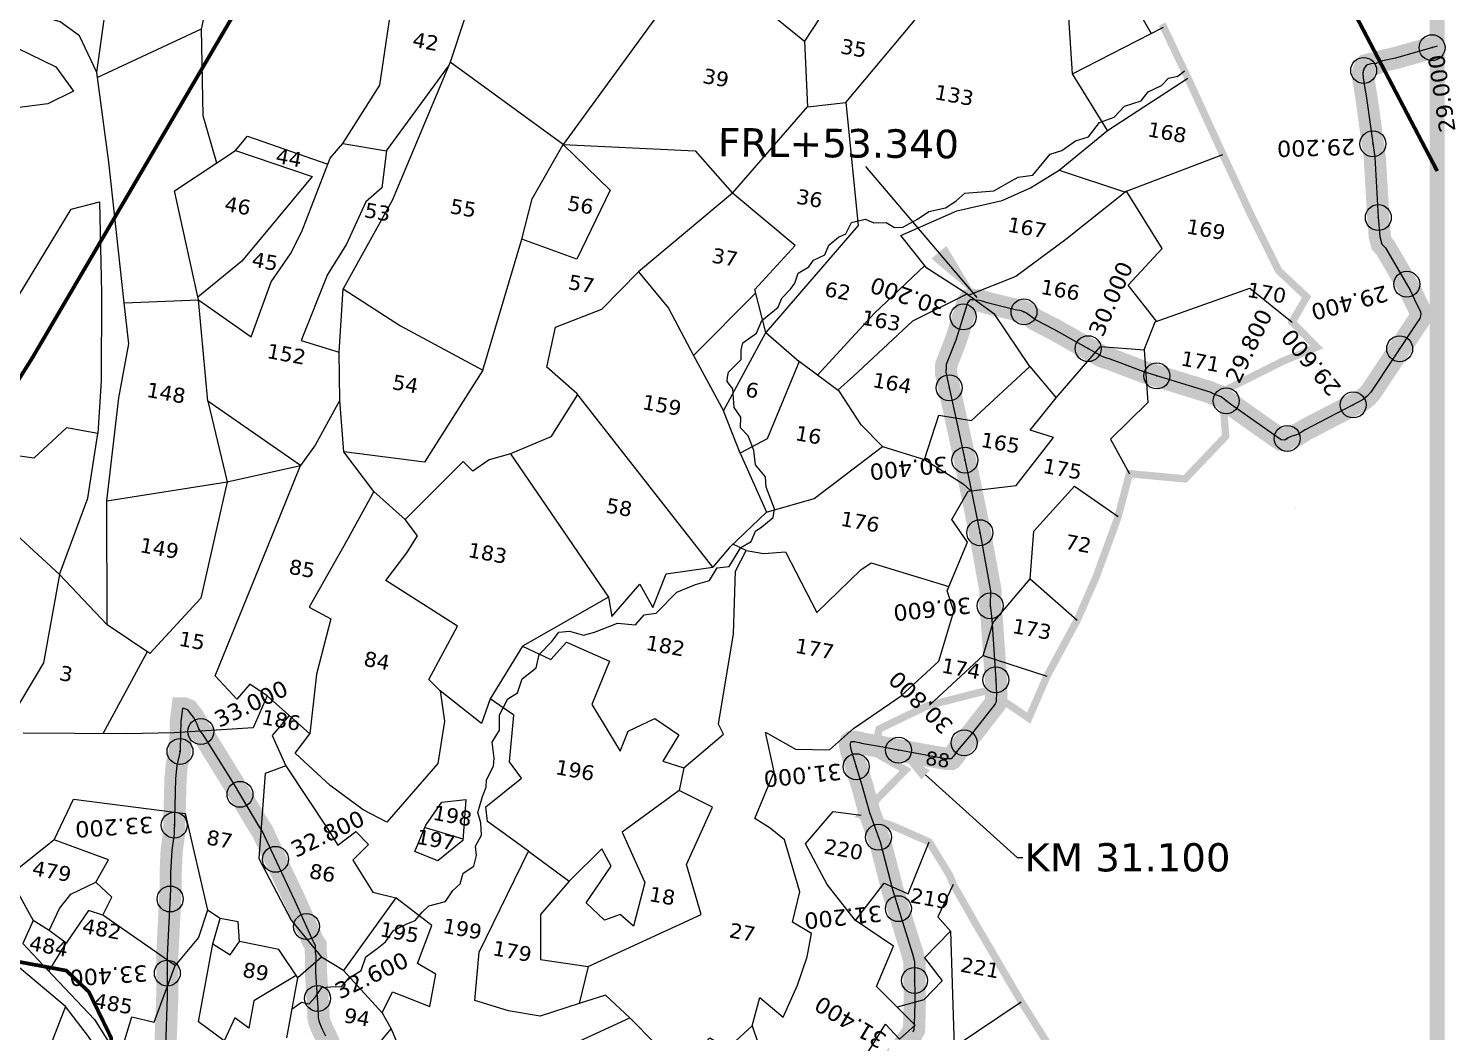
# Model space of a CAD drawing. Header units: inches. Extents: x 384770 to 390915, y 1842313 to 1849952.
# Drawn here: x 388990 to 390915, y 1844237 to 1845590 of the extents above; entities that cross this region are included whole.
import ezdxf
from ezdxf import colors
from ezdxf.entities.mleader import LeaderData, LeaderLine
from ezdxf.math import Vec2, Vec3

# ---------------------------------------------------------------- set-up
doc = ezdxf.new("R2010")
doc.units = ezdxf.units.IN
doc.header["$MEASUREMENT"] = 0
doc.header["$PDMODE"] = 32
doc.header["$PDSIZE"] = 35
for name, color, linetype in [('BND', 6, 'Continuous'), ('FRL', 3, 'Continuous'), ('NALA', 4, 'Continuous'), ('points', 161, 'Continuous'), ('ROADS', 50, 'Continuous'), ('SY.AREA', 7, 'Continuous'), ('TEXT', 7, 'Continuous')]:
    doc.layers.add(name, color=color, linetype=linetype)
doc.styles.get("Standard").update_dxf_attribs({"font": 'verdana.ttf'})
doc.dimstyles.get("Standard").update_dxf_attribs({"dimtxt": 0.18, "dimasz": 0.18, "dimexe": 0.18, "dimexo": 0.0625, "dimgap": 0.09, "dimtad": 0, "dimtih": 1, "dimtoh": 1, "dimdec": 4, "dimzin": 0, "dimdsep": 46, "dimtxsty": 'Standard', "dimcen": 0.09, "dimadec": 0, "dimazin": 0, "dimtfac": 1, "dimtdec": 4, "dimtofl": 0, "dimtmove": 0, "dimatfit": 3, "dimfxl": 1, "dimtolj": 1, "dimtzin": 0, "dimarcsym": 0})

msp = doc.modelspace()

# ---------------------------------------------------------------- linework, layer by layer
at = {"color": 0, "const_width": 20}
msp.add_lwpolyline([(384780.1, 1849942.3), (390890.6, 1849942.3), (390890.6, 1842322.7), (384780.1, 1842322.7)], close=True, dxfattribs=at)
at = {"layer": 'BND', "lineweight": 30}
msp.add_lwpolyline([(390519.4, 1845596.3, 10, 10, 0), (390555.6, 1845520.3, 10, 10, 0), (390601.3, 1845420.5, 10, 10, 0), (390639.4, 1845338.4, 10, 10, 0), (390676.7, 1845263.5, 10, 10, 0), (390714.4, 1845228.1, 10, 10, 0), (390694.7, 1845194.3, 10, 10, 0), (390728, 1845160.4, 10, 10, 0), (390681.9, 1845141.3, 10, 10, 0), (390600.6, 1845100.5, 10, 10, 0), (390605.1, 1845040.2, 10, 10, 0), (390550.4, 1844982.7, 10, 10, 0), (390475.2, 1844989.7, 10, 10, 0), (390460, 1844931.9, 10, 10, 0), (390429.8, 1844849.1, 10, 10, 0), (390404.7, 1844792.2, 10, 10, 0), (390363.9, 1844716.5, 10, 10, 0), (390339.3, 1844659.9, 10, 10, 0), (390284.3, 1844697.5, 10, 10, 0), (390202.5, 1844676.6, 10, 10, 0), (390137.5, 1844645.3, 10, 10, 0), (390130.7, 1844613.8, 10, 10, 0), (390173.1, 1844590, 10, 10, 0), (390113.2, 1844528.9, 10, 10, 0), (390154.3, 1844515.2, 10, 10, 0), (390204.9, 1844492.9, 10, 10, 0), (390232.5, 1844447.9, 10, 10, 0), (390237.5, 1844435.5, 10, 10, 0), (390270.7, 1844377.2, 10, 10, 0), (390329.3, 1844277.2, 10, 10, 0), (390380.3, 1844196.4, 10, 10, 0)], format="xyseb", dxfattribs=at)
at = {"layer": 'FRL', "color": 84, "const_width": 30}
for points in [[(390147.8, 1844185.3), (390181.3, 1844233.6), (390182.8, 1844236.3), (390184.4, 1844239.5), (390184.8, 1844246.8), (390185.5, 1844275.9), (390185, 1844319.8), (390185, 1844324.6), (390185, 1844327.8), (390185, 1844331.3), (390184.6, 1844333.4), (390182.5, 1844342), (390172.9, 1844372.1), (390155.4, 1844428.7), (390138.8, 1844493), (390124.4, 1844532.7), (390114.3, 1844569.5), (390100, 1844614.8), (390099.3, 1844618), (390098.9, 1844620.5), (390098.2, 1844623.6), (390098.2, 1844625.4), (390098.9, 1844627), (390100, 1844627.8), (390102, 1844627.9), (390104.1, 1844627.9), (390108, 1844627.2), (390111.5, 1844626.5), (390114.3, 1844625.5), (390118.7, 1844624.9), (390137.5, 1844621.6), (390188.5, 1844612), (390227.1, 1844605.1), (390229.2, 1844605), (390230.5, 1844604.9), (390231.8, 1844604.9), (390233.4, 1844604.9), (390234, 1844604.9), (390234.6, 1844604.9), (390235.3, 1844605.3), (390236.6, 1844607.1), (390238.2, 1844608.9), (390243.1, 1844616.1), (390263.5, 1844640.2), (390292.9, 1844677.9), (390294, 1844679.4), (390294.6, 1844680.3), (390295.2, 1844681.8), (390295.2, 1844683.6), (390295.2, 1844685.9), (390295.7, 1844692.2), (390295, 1844711.4), (390289.5, 1844793.2), (390287.2, 1844813), (390287.8, 1844831.5), (390274.2, 1844906.4), (390257.2, 1844989.6), (390245, 1845046.2), (390227.8, 1845124.3), (390227.6, 1845126.5), (390227.6, 1845128.9), (390227.7, 1845131.2), (390227.7, 1845133.6), (390228.1, 1845136.9), (390241, 1845169.8), (390256.9, 1845220.1), (390258.4, 1845222.5), (390259.6, 1845224), (390260.9, 1845224.3), (390264.5, 1845224.3), (390272.3, 1845223.2), (390276.4, 1845222.5), (390283.1, 1845220.2), (390321.1, 1845211), (390329.7, 1845209.6), (390336.1, 1845206.3), (390348.4, 1845197.3), (390373.7, 1845184.4), (390438.3, 1845147.8), (390442, 1845146.6), (390449.2, 1845144.4), (390462.8, 1845139.1), (390494.5, 1845127.1), (390584.3, 1845099.5), (390589.7, 1845096.8), (390598.9, 1845093.6), (390611.8, 1845083.4), (390674.3, 1845039.3), (390680.2, 1845035.5), (390685.1, 1845035), (390689.4, 1845038.2), (390694.2, 1845040.3), (390702.3, 1845042.5), (390712.5, 1845048.9), (390784.1, 1845086.1), (390790.5, 1845089.8), (390795.9, 1845094.1), (390800.8, 1845099.5), (390862.3, 1845191.9), (390867.1, 1845199.1), (390868.5, 1845204.4), (390868, 1845208.7), (390862.8, 1845218.8), (390854.1, 1845237.4), (390820.6, 1845294.6), (390815.9, 1845299.4), (390813.1, 1845309.6), (390811.1, 1845335.6), (390806.3, 1845416.8), (390794.7, 1845499.6), (390793, 1845509.5), (390790.8, 1845523.8), (390790.4, 1845530.6), (390792.1, 1845536.7), (390795.2, 1845541), (390801.2, 1845542.7), (390808.1, 1845543.1), (390816.7, 1845546.6), (390834.4, 1845550.5), (390890.6, 1845566.4)], [(389174.2, 1844216.3), (389176.8, 1844284.8), (389176.8, 1844292.6), (389176.8, 1844304), (389176.8, 1844322.7), (389176.8, 1844329.2), (389176.8, 1844339.7), (389181.3, 1844428.8), (389181.3, 1844451), (389182.7, 1844481.6), (389185.9, 1844503.8), (389187.9, 1844578.5), (389189.5, 1844596), (389194, 1844615.2), (389194.8, 1844638.4), (389195.1, 1844655.6), (389197.3, 1844673), (389199.4, 1844673), (389204.8, 1844670.7), (389208.2, 1844666.3), (389212.1, 1844661.1), (389214.2, 1844657.2), (389217.3, 1844652), (389219.4, 1844645.7), (389222.5, 1844641.1), (389224.9, 1844638.5), (389231.1, 1844628.6), (389265.9, 1844572.1), (389301.6, 1844512.4), (389304.8, 1844508), (389320.9, 1844473.4), (389349, 1844414.1), (389373, 1844359.8), (389375.1, 1844356.3), (389377, 1844353.4), (389377, 1844349.9), (389377, 1844344.4), (389377.6, 1844339.5), (389377.4, 1844317.7), (389380.8, 1844261.8), (389380.8, 1844255.8), (389381.1, 1844253.9), (389381.6, 1844252.1), (389382.2, 1844249.7), (389385.9, 1844240.6), (389390.8, 1844230.7), (389408.1, 1844192.6)]]:
    msp.add_lwpolyline(points, dxfattribs=at)
at = {"layer": 'FRL', "color": 82}
for points in [[(390890.6, 1845566.4), (390834.4, 1845550.5), (390816.7, 1845546.6), (390808.1, 1845543.1), (390801.2, 1845542.7), (390795.2, 1845541), (390792.1, 1845536.7), (390790.4, 1845530.6), (390790.8, 1845523.8), (390793, 1845509.5), (390794.7, 1845499.6), (390806.3, 1845416.8), (390811.1, 1845335.6), (390813.1, 1845309.6), (390815.9, 1845299.4), (390820.6, 1845294.6), (390854.1, 1845237.4), (390862.8, 1845218.8), (390868, 1845208.7), (390868.5, 1845204.4), (390867.1, 1845199.1), (390862.3, 1845191.9), (390800.8, 1845099.5), (390795.9, 1845094.1), (390790.5, 1845089.8), (390784.1, 1845086.1), (390712.5, 1845048.9), (390702.3, 1845042.5), (390694.2, 1845040.3), (390689.4, 1845038.2), (390685.1, 1845035), (390680.2, 1845035.5), (390674.3, 1845039.3), (390611.8, 1845083.4), (390598.9, 1845093.6), (390589.7, 1845096.8), (390584.3, 1845099.5), (390494.5, 1845127.1), (390462.8, 1845139.1), (390449.2, 1845144.4), (390442, 1845146.6), (390438.3, 1845147.8), (390373.7, 1845184.4), (390348.4, 1845197.3), (390336.1, 1845206.3), (390329.7, 1845209.6), (390321.1, 1845211), (390283.1, 1845220.2), (390276.4, 1845222.5), (390272.3, 1845223.2), (390264.5, 1845224.3), (390260.9, 1845224.3), (390259.6, 1845224), (390258.4, 1845222.5), (390256.9, 1845220.1), (390241, 1845169.8), (390228.1, 1845136.9), (390227.7, 1845133.6), (390227.7, 1845131.2), (390227.6, 1845128.9), (390227.6, 1845126.5), (390227.8, 1845124.3), (390245, 1845046.2), (390257.2, 1844989.6), (390274.2, 1844906.4), (390287.8, 1844831.5), (390287.2, 1844813), (390289.5, 1844793.2), (390295, 1844711.4), (390295.7, 1844692.2), (390295.2, 1844685.9), (390295.2, 1844683.6), (390295.2, 1844681.8), (390294.6, 1844680.3), (390294, 1844679.4), (390292.9, 1844677.9), (390263.5, 1844640.2), (390243.1, 1844616.1), (390238.2, 1844608.9), (390236.6, 1844607.1), (390235.3, 1844605.3), (390234.6, 1844604.9), (390234, 1844604.9), (390233.4, 1844604.9), (390231.8, 1844604.9), (390230.5, 1844604.9), (390229.2, 1844605), (390227.1, 1844605.1), (390188.5, 1844612), (390137.5, 1844621.6), (390118.7, 1844624.9), (390114.3, 1844625.5), (390111.5, 1844626.5), (390108, 1844627.2), (390104.1, 1844627.9), (390102, 1844627.9), (390100, 1844627.8), (390098.9, 1844627), (390098.2, 1844625.4), (390098.2, 1844623.6), (390098.9, 1844620.5), (390099.3, 1844618), (390100, 1844614.8), (390114.3, 1844569.5), (390124.4, 1844532.7), (390138.8, 1844493), (390155.4, 1844428.7), (390172.9, 1844372.1), (390182.5, 1844342), (390184.6, 1844333.4), (390185, 1844331.3), (390185, 1844327.8), (390185, 1844324.6), (390185, 1844319.8), (390185.5, 1844275.9), (390184.8, 1844246.8), (390184.4, 1844239.5), (390182.8, 1844236.3)], [(389390.8, 1844230.7), (389385.9, 1844240.6), (389382.2, 1844249.7), (389381.6, 1844252.1), (389381.1, 1844253.9), (389380.8, 1844255.8), (389380.8, 1844261.8), (389377.4, 1844317.7), (389377.6, 1844339.5), (389377, 1844344.4), (389377, 1844349.9), (389377, 1844353.4), (389375.1, 1844356.3), (389373, 1844359.8), (389349, 1844414.1), (389320.9, 1844473.4), (389304.8, 1844508), (389301.6, 1844512.4), (389265.9, 1844572.1), (389231.1, 1844628.6), (389224.9, 1844638.5), (389222.5, 1844641.1), (389219.4, 1844645.7), (389217.3, 1844652), (389214.2, 1844657.2), (389212.1, 1844661.1), (389208.2, 1844666.3), (389204.8, 1844670.7), (389199.4, 1844673), (389197.3, 1844673), (389195.1, 1844655.6), (389194.8, 1844638.4), (389194, 1844615.2), (389189.5, 1844596), (389187.9, 1844578.5), (389185.9, 1844503.8), (389182.7, 1844481.6), (389181.3, 1844451), (389181.3, 1844428.8), (389176.8, 1844339.7), (389176.8, 1844329.2), (389176.8, 1844322.7), (389176.8, 1844304), (389176.8, 1844292.6), (389176.8, 1844284.8), (389174.2, 1844216.3)]]:
    msp.add_lwpolyline(points, dxfattribs=at)
at = {"layer": 'NALA'}
msp.add_lwpolyline([(389345.2, 1844267.6), (389357.9, 1844276.7), (389368.3, 1844274.3), (389376.6, 1844283.7), (389385.5, 1844296.3), (389403.8, 1844297.8), (389411.9, 1844297.4), (389421.8, 1844309.3), (389438.4, 1844319.4), (389444.5, 1844337.9), (389460.2, 1844349.2), (389471.2, 1844358.2), (389482.2, 1844373.6), (389499, 1844382), (389511.4, 1844386.8), (389520.6, 1844398.3), (389529.9, 1844406.8), (389552.3, 1844412.6), (389562, 1844427.2), (389571.9, 1844436.3), (389576.2, 1844450.8), (389590.5, 1844460.2), (389594.2, 1844474.8), (389592.7, 1844487.1), (389600.9, 1844502), (389600.1, 1844518.5), (389596, 1844532.4), (389602.2, 1844554.2), (389607.3, 1844566.9), (389607.4, 1844576.7), (389616.8, 1844595.2), (389617.7, 1844605.8), (389615.1, 1844627.6), (389625.2, 1844643.8), (389625.1, 1844664.5), (389636.2, 1844686), (389649.6, 1844693.9), (389655.9, 1844713), (389674.4, 1844727.6), (389678.8, 1844745.9), (389695.6, 1844763.1), (389705.2, 1844775.9), (389719.6, 1844777.1), (389738.4, 1844772), (389753.3, 1844775.9), (389784.5, 1844788.2), (389808.7, 1844786), (389820.4, 1844799.1), (389836.7, 1844801.6), (389864.3, 1844829.9), (389889.6, 1844840), (389908.7, 1844845.8), (389918.9, 1844862.5), (389935.1, 1844864.4), (389950.7, 1844890), (389964.8, 1844898.3), (389970.6, 1844912), (389979.3, 1844918.1), (389994.4, 1844930.5), (389996, 1844942.2), (389984.9, 1844971.6), (389984.2, 1844985.4), (389970.7, 1845001.5), (389968.3, 1845021), (389964.2, 1845031.6), (389960.5, 1845041), (389950.4, 1845051.6), (389950.8, 1845065.8), (389941.7, 1845078.9), (389939.8, 1845104.4), (389932.2, 1845113.9), (389932.8, 1845119.8), (389934, 1845126.7), (389951.4, 1845143.8), (389951.3, 1845156.2), (389953.7, 1845166.1), (389971.9, 1845179.2), (389978.9, 1845196.4), (390001.3, 1845214.2), (390006.3, 1845226.4), (390017.8, 1845238.5), (390023.6, 1845246.7), (390028.3, 1845260.1), (390042.5, 1845268.9), (390049, 1845277.6), (390064, 1845285.2), (390069.6, 1845297.9), (390082.5, 1845308.6), (390092.7, 1845313.3), (390100.2, 1845328.6), (390118.4, 1845332.9), (390130.1, 1845328), (390146.7, 1845328.8), (390158, 1845321.8), (390169.6, 1845322.4), (390189, 1845333.1), (390204.5, 1845343.3), (390226.8, 1845348.6), (390241, 1845357.4), (390252.9, 1845368.4), (390292.3, 1845371.5), (390302.6, 1845377.3), (390311.8, 1845382.7), (390325.1, 1845389.6), (390344.9, 1845392.4), (390368.2, 1845420.9), (390383.8, 1845425.7), (390402.6, 1845438.7), (390420, 1845444.2), (390435, 1845463.3), (390454.4, 1845470.7), (390468.6, 1845485.6), (390491.2, 1845492.9), (390500.5, 1845504.9), (390518.5, 1845513.6), (390527.9, 1845523.3), (390540.4, 1845526), (390549.4, 1845533.2)], dxfattribs=at)
at = {"layer": 'points'}
for p in [(390883.6, 1845564.5), (390791.3, 1845533.8), (390803.8, 1845434.8), (390811.1, 1845335.2), (390849.5, 1845245.4), (390251, 1845201.2), (390332.9, 1845208), (390419.5, 1845158.4), (390839.9, 1845158.3), (390512.2, 1845121.6), (390231.9, 1845105.7), (390605.8, 1845088.1), (390777.2, 1845082.5), (390688.2, 1845037.3), (390253.2, 1845008), (390273.4, 1844910.1), (390287.4, 1844811.4), (390295, 1844711.7), (389222, 1844641.9), (389193.9, 1844615), (390163.7, 1844616.6), (390252.1, 1844626.7), (390106.4, 1844594.4), (389274.9, 1844557.1), (389186.2, 1844515.6), (390136.6, 1844499.2), (389322.7, 1844469.4), (389180.7, 1844415.9), (390163.4, 1844402.9), (389364.7, 1844378.7), (389176.8, 1844316), (390185.2, 1844306.1), (389379.6, 1844281.7)]:
    msp.add_point(p, dxfattribs=at)
at = {"layer": 'ROADS', "color": 40, "const_width": 5}
for points in [[(390890.6, 1847606.2), (390705, 1847293.3), (390467.5, 1847071.8), (390306.7, 1846830.6), (390240.4, 1846694.7), (390196.5, 1846612.6), (390144.2, 1846564.4), (390048.9, 1846458.6), (389808.6, 1846200.8), (389718.4, 1846109.4), (389498.5, 1845876.5), (389295.6, 1845658.8), (388995.3, 1845147.1), (388950.9, 1845076.2), (388781.8, 1844892.6), (388618.1, 1844706.1), (388522.3, 1844608.4), (388054.4, 1844692), (385402.4, 1845175.9), (384780.1, 1844830.8)], [(390890.6, 1845398), (390604, 1845945), (390325.9, 1846147.7), (389996.2, 1846402.9)], [(388612.3, 1844705.3), (388719.1, 1844628.1), (388898.9, 1844358.6), (388950.2, 1844336), (389040.5, 1844319.3), (389070.9, 1844290.7), (389101.2, 1844228.3), (389097.3, 1844145.2), (389051.9, 1843688.7), (389067.9, 1843259.8), (389080.3, 1842952.3), (389165.2, 1842417.2), (389180.1, 1842322.7)]]:
    msp.add_lwpolyline(points, dxfattribs=at)
at = {"layer": 'SY.AREA'}
for points in [[(389031.5, 1844853.6), (389095.6, 1844785.8), (389095.1, 1844953.3), (389111.5, 1845091.9), (389124.9, 1845165), (389118.6, 1845220.3), (389097.7, 1845410.2), (389081.8, 1845530.9), (389058.2, 1845580.5), (389032, 1845599.3), (388850.3, 1845653.3), (388609.5, 1845719), (388593.1, 1845747.2), (388555.5, 1845797.1), (388532.7, 1845830.9), (388514.7, 1845870.5), (388504.3, 1845916.5), (388507.1, 1845972.4), (388475.7, 1846024.1), (388418.5, 1846070.5)], [(389979.8, 1845928.9), (389953.8, 1845934.7), (389889.4, 1845873), (389871.1, 1845862.9), (389884.3, 1845840.2), (389911.4, 1845792.7), (389925.6, 1845716.7), (390098.8, 1845684.9), (390078.2, 1845636.7), (390036.8, 1845573.2), (390040.9, 1845484.6), (390092.3, 1845490.6), (390181.2, 1845596.1), (390247.5, 1845680.6)], [(389081.8, 1845530.9), (389107.3, 1845716.9), (389141.5, 1845792.6)], [(389271.5, 1845794.5), (389251, 1845720.5), (389222.3, 1845589.6), (389082.7, 1845524.3)], [(389925.6, 1845716.7), (389897.1, 1845686.6), (390036.8, 1845573.2)], [(390398.6, 1845529.2), (390390.8, 1845647.2), (390452.8, 1845674.4), (390478, 1845691.1)], [(389413.7, 1845435.3), (389463.6, 1845513.9), (389478.7, 1845617), (389499.8, 1845669.1), (389579.4, 1845607.3), (389558.7, 1845545)], [(389897.1, 1845686.6), (389873.4, 1845657.1), (389710.8, 1845433.8), (389889, 1845425.4), (389939.4, 1845368.3), (390040.9, 1845484.6)], [(390452.8, 1845674.4), (390504.6, 1845583.5)], [(388857.8, 1845598.3), (388973.8, 1845564.1), (389026.4, 1845538.5), (389050.2, 1845505.9), (389015.7, 1845488.5), (388948.5, 1845480.2), (388888.7, 1845474.4), (388820.7, 1845486.8), (388658.5, 1845518.7), (388577.6, 1845531.2), (388525, 1845569.1), (388492.6, 1845621.5)], [(390445.5, 1845452.9), (390398.6, 1845529.2), (390521.4, 1845592.1)], [(389222.3, 1845589.6), (389224.9, 1845473.1), (389243, 1845409)], [(389710.8, 1845433.8), (389558.7, 1845545), (389480.1, 1845358.5), (389413.9, 1845239.3), (389491.7, 1845189.3), (389602.6, 1845129.5), (389655.2, 1845306.3), (389669, 1845360.7), (389710.8, 1845433.8), (389774.6, 1845372.3), (389729.5, 1845279.1), (389655.2, 1845306.3)], [(389472.8, 1845425.5), (389556.4, 1845539.6)], [(390380.2, 1845399.1), (390445.5, 1845452.9), (390554, 1845523.5)], [(390092.3, 1845490.6), (390109.3, 1845324.7), (389984.3, 1845180.4), (389969.8, 1845238.1), (390024.1, 1845297.7), (389939.4, 1845368.3), (389812.7, 1845262), (389853.1, 1845213.1), (389886.8, 1845149), (389970.9, 1845233.5)], [(389268.7, 1845425.9), (389284.8, 1845445.2), (389393.5, 1845407.5)], [(389218.7, 1845224.1), (389186.3, 1845371.5), (389268.7, 1845425.9), (389372.4, 1845390.6), (389277.2, 1845276.6), (389217.9, 1845227.7)], [(389409.5, 1845088.8), (389376.2, 1845028.2), (389356.7, 1845000.9), (389231.4, 1845087.5), (389218.7, 1845224.1), (389289.8, 1845174.4), (389316.9, 1845248.6), (389343.1, 1845286.3), (389358.3, 1845316.4), (389396.5, 1845415.3), (389413.7, 1845435.3), (389472.8, 1845425.5), (389466.5, 1845375.5), (389444.7, 1845356.3), (389418.8, 1845299.2), (389393, 1845258.5), (389357.3, 1845169.4), (389408.8, 1845153.6)], [(390511.9, 1845195.5), (390473.6, 1845244.2), (390519.6, 1845293.6), (390471.4, 1845370.9), (390601.3, 1845420.5)], [(390471.4, 1845370.9), (390389.3, 1845305.8), (390321.7, 1845255.9), (390258.4, 1845230.5), (390201.9, 1845267), (390166.9, 1845311.1), (390242.3, 1845344.3), (390303.4, 1845358.5), (390341.9, 1845375.3), (390380.2, 1845399.1), (390469.8, 1845369.7)], [(388735.1, 1845244.8), (388862.3, 1845219), (388976.6, 1845230.3), (389046.9, 1845346.4), (389085.2, 1845356.3), (389088.1, 1845233.8), (389087.4, 1845114.8), (389082.9, 1845044.1), (389040.8, 1845051.8), (388996.8, 1845010.8), (388932.5, 1845019.7), (388927.5, 1845076.7), (388911.9, 1845137.1), (388862.3, 1845219)], [(390054.1, 1845122.5), (390131.3, 1845206.4), (390198.9, 1845270.8)], [(389985.6, 1844938), (389935.3, 1844890.3), (389913, 1844863.4), (389729.6, 1845097.8), (389688.8, 1845133.3), (389700.5, 1845187.2), (389763, 1845211.5), (389812.7, 1845262)], [(389730.5, 1845096.7), (389694.3, 1845039.6), (389639.9, 1845016.7), (389611.3, 1845008.4), (389589.2, 1844993.2), (389576.1, 1845006.2), (389498, 1844927.8), (389455.6, 1844965.5), (389415.1, 1845019.2), (389409.5, 1845088.8), (389408.8, 1845153.6), (389413.9, 1845239.3)], [(390340.6, 1845134.5), (390293.5, 1845204.4), (390255.9, 1845232.1), (390182.3, 1845195.6), (390102.7, 1845121.2), (390081.5, 1845102.5)], [(390495.3, 1845156.7), (390510, 1845194.8), (390637.7, 1845240), (390694.7, 1845194.3)], [(389118.6, 1845220.3), (389218.7, 1845224.1)], [(389886.8, 1845149), (389927.4, 1845074.7), (389984.3, 1845180.4), (390029.5, 1845141.1), (389986.3, 1845036.9), (389949.8, 1845017.5), (389927.4, 1845074.7)], [(389965.9, 1844244.9), (389976.4, 1844282.8), (390007.8, 1844256.3), (390027.3, 1844299.7), (390040.5, 1844338.1), (390046.2, 1844369.4), (390020.5, 1844384.8), (390030.3, 1844425.8), (390009.9, 1844495.7), (389990.5, 1844511.6), (389969.7, 1844524.6), (389995.9, 1844587.6), (389983.9, 1844640.9), (390024.4, 1844618), (390070.5, 1844617.3), (390102.8, 1844646.1), (390167, 1844689.8), (390218.1, 1844736.9), (390238.1, 1844804.1), (390229.3, 1844831.9), (390256.7, 1844897.2), (390235.4, 1844928.1), (390257.8, 1844966.3), (390322.3, 1844973.8), (390372.8, 1845038.7), (390341.4, 1845048.3), (390376.4, 1845092), (390436.1, 1845161.4), (390495.3, 1845156.7), (390500.1, 1845085.8), (390449.5, 1845036.5), (390475.2, 1844989.7)], [(389949.8, 1845017.5), (389985.6, 1844938), (390049.8, 1844956.2), (390141.9, 1845026.3), (390113.4, 1845055.7), (390083.9, 1845100.7), (390054.1, 1845122.5), (390029.5, 1845141.1)], [(390198.7, 1845008.7), (390218.1, 1845068.7), (390262, 1845061.5), (390340.6, 1845134.5), (390376.4, 1845092)], [(389602.6, 1845129.5), (389523.7, 1845005.1), (389415.1, 1845019.2)], [(389231.4, 1845087.5), (389257.5, 1844978.6), (389222.2, 1844821.9), (389153.3, 1844747.3), (389095.6, 1844785.8)], [(389031.5, 1844853.6), (389069.7, 1844956.8), (389082.9, 1845044.1)], [(389639.9, 1845016.7), (389772.4, 1844823), (389656.2, 1844757), (389612.7, 1844686)], [(390141.9, 1845026.3), (390198.7, 1845008.7), (390251, 1844976.1), (390261, 1844966.7)], [(389095.1, 1844953.3), (389257.5, 1844978.6), (389356.7, 1845000.9)], [(389311.7, 1844690), (389288.3, 1844705.8), (389270.5, 1844685.6), (389241.6, 1844717.1), (389311.8, 1844890.8), (389356.7, 1845000.9)], [(389455.6, 1844965.5), (389418.4, 1844898.9), (389368.3, 1844809.6), (389397.3, 1844794), (389378.1, 1844719.2), (389369.1, 1844638.7)], [(390341.2, 1844848), (390346, 1844912.2), (390401, 1844972.8), (390460, 1844931.9)], [(388745.8, 1844694.3), (388819.3, 1844728.8), (388780.1, 1844753.8), (388882.9, 1844849.2), (388768.7, 1844870.1), (388807.8, 1844893.3), (388876.1, 1844893.5), (388938.7, 1844938.8), (389031.5, 1844853.6), (389009.7, 1844734.5), (388970.1, 1844667.9), (388919.2, 1844689.8), (388819.3, 1844728.8)], [(390698.8, 1844942.3), (390698.8, 1844942.3)], [(389544.9, 1844696.9), (389529.8, 1844712.1), (389568.2, 1844783.8), (389471.6, 1844845.5), (389500.1, 1844883.1), (389514.5, 1844905.7), (389498, 1844927.8)], [(389874, 1844593), (389927.4, 1844638.5), (389920.5, 1844652), (389940.9, 1844773.8), (389943.5, 1844858), (389958, 1844886.3), (389939.9, 1844894.7)], [(389958, 1844886.3), (389981.6, 1844882), (390011.1, 1844884.1), (390053.4, 1844802.3), (390112.7, 1844859.9), (390126.6, 1844869.5), (390231.7, 1844837.7)], [(389772.4, 1844823), (389776.5, 1844796.9), (389814.5, 1844840.5), (389832.2, 1844809.2), (389849.9, 1844854.7), (389913, 1844863.4)], [(390277.8, 1844744.6), (390291.3, 1844788.9), (390341.2, 1844848), (390404.7, 1844792.2)], [(389149.8, 1844749.6), (389089.6, 1844638.9)], [(389656.2, 1844757), (389694.4, 1844739.2), (389715.6, 1844762.5), (389773.7, 1844736.9), (389749.9, 1844678.5), (389788.1, 1844615.3), (389798.7, 1844642.4), (389834.6, 1844659.3), (389867.1, 1844637.4), (389845.7, 1844601.9), (389874, 1844593), (389867.7, 1844562.3)], [(390205.6, 1844677.4), (390277.8, 1844744.6), (390363.9, 1844716.5)], [(389664.1, 1844480.5), (389609.1, 1844520.5), (389606.8, 1844540.2), (389654.7, 1844578.9), (389638.7, 1844601.1), (389644.3, 1844663.9), (389612.7, 1844686), (389600.6, 1844652.6), (389544.9, 1844696.9), (389550.7, 1844655.8), (389541.8, 1844598.8), (389473.1, 1844519.4), (389441.3, 1844536.4), (389396.5, 1844569.2), (389349.5, 1844612.6), (389369.1, 1844638.7), (389311.7, 1844690), (389292.6, 1844646.7), (389186, 1844640.2), (389121.2, 1844638.8), (388982.1, 1844639.6)], [(389341.1, 1844663.7), (389318.2, 1844636.6), (389336.8, 1844595.6), (389308.9, 1844585.3), (389300.4, 1844470.4), (389344, 1844387.3), (389385, 1844337.5), (389352.9, 1844309.6), (389327.2, 1844348), (389274.2, 1844358.7), (389272.3, 1844385), (389248, 1844389.5), (389231, 1844400.8)], [(389336.8, 1844595.6), (389393.4, 1844510.2), (389406.8, 1844488.5), (389431.4, 1844507.1), (389448.4, 1844489.5), (389427.2, 1844468.4), (389454, 1844425), (389485.4, 1844417.3), (389414.5, 1844319.6), (389385, 1844337.5)], [(389744.8, 1844324.8), (389897.1, 1844394.9), (389877.6, 1844462.5), (389912.6, 1844540), (389867.7, 1844562.3), (389790.6, 1844505.9), (389821.2, 1844438), (389806, 1844379.2), (389788.1, 1844395.1), (389766.6, 1844387.2), (389742, 1844410.9), (389775.6, 1844460.4), (389763.4, 1844483.4), (389719.1, 1844440)], [(389024.2, 1844495.6), (389050.4, 1844550.4), (389201.1, 1844531.4), (389231, 1844400.8), (389219.1, 1844363.8), (389187.5, 1844326.1)], [(390043.8, 1844083.5), (390146.1, 1844246.9), (390164.8, 1844226.6), (390186, 1844245.8), (390134, 1844298), (390157, 1844352.3), (390105.6, 1844387.1), (390067.5, 1844435.7), (390038.1, 1844490.3), (390075.3, 1844533.9), (390113.2, 1844528.9)], [(389017.2, 1844373.4), (389031.1, 1844403.2), (389046.6, 1844422.6), (389080.2, 1844438.5), (389097.6, 1844468.6), (389024.2, 1844495.6), (388963.1, 1844446.8)], [(389524.6, 1844512.4), (389575.6, 1844497)], [(389721.8, 1844219), (389801.2, 1844255.7), (389768.2, 1844286.2), (389732.7, 1844274.9), (389679.9, 1844257.8), (389637.4, 1844264.9), (389591.7, 1844279.1), (389597.6, 1844344), (389664.1, 1844480.5), (389719.1, 1844440), (389680.4, 1844395.2), (389680.5, 1844334.4), (389744.8, 1844324.8), (389732.7, 1844274.9)], [(390105.6, 1844387.1), (390144, 1844437.4), (390176.8, 1844423), (390204.9, 1844492.9)], [(388963.1, 1844446.8), (388995.7, 1844386.7), (388981.6, 1844356.1), (389022.3, 1844312.9), (389078.7, 1844253.2), (389106.4, 1844209), (389116.2, 1844215.7), (389128.8, 1844256.8), (389159, 1844249.6), (389187.5, 1844326.1), (389090, 1844394.2), (389070.6, 1844400.3), (389040.5, 1844356.4), (389017.2, 1844373.4), (388995.7, 1844386.7)], [(389090, 1844394.2), (389102.1, 1844418.4), (389080.2, 1844438.5)], [(389466.8, 1844262.5), (389480.7, 1844290.7), (389531, 1844270.9), (389539, 1844314.7), (389514.6, 1844328.8), (389533.6, 1844380.2), (389485.4, 1844417.3)], [(390237.5, 1844435.5), (390216.6, 1844391.8), (390233.8, 1844372.5), (390198.8, 1844336.6), (390222.3, 1844305.3), (390197.8, 1844280.1), (390161.8, 1844270.1)], [(389350.9, 1844312.7), (389293.5, 1844278.7), (389286.6, 1844241.5), (389268, 1844255.5), (389253.7, 1844224.4), (389218.8, 1844250), (389238.1, 1844355.3), (389248, 1844389.5)], [(390233.8, 1844372.5), (390238.6, 1844216.4), (390329.3, 1844277.2)], [(389017.1, 1844318.4), (389040.5, 1844356.4)], [(389238.1, 1844355.3), (389261.4, 1844340.4), (389274.2, 1844358.7)], [(389039.4, 1844271), (388960.3, 1844337.4), (388880.3, 1844323.9), (388848.5, 1844277.7)], [(389338.1, 1844228.7), (389352.9, 1844309.6)], [(389414.5, 1844319.6), (389466.8, 1844262.5), (389479.1, 1844240.9)], [(389042.2, 1844085.4), (389088.9, 1844182.8), (389091.2, 1844200.2), (389070.3, 1844230.5), (389039.4, 1844271), (389002.2, 1844174.8)], [(389870.3, 1844185.4), (389801.2, 1844255.7)], [(389885.2, 1844205.8), (389909.1, 1844228.8), (389932.9, 1844214.2), (389965.9, 1844244.9), (389987.1, 1844182.9), (389966.9, 1844170.3)], [(389457.2, 1844214.5), (389479.1, 1844240.9), (389498.5, 1844192.9)]]:
    msp.add_lwpolyline(points, dxfattribs=at)
msp.add_lwpolyline([(389510.9, 1844480.1), (389525.9, 1844515.7), (389547.3, 1844546.4), (389579.8, 1844550.2), (389575.4, 1844494.9), (389541.7, 1844467.6)], close=True, dxfattribs=at)

# ---------------------------------------------------------------- texts
at = {"layer": 'points', "color": 1}
for s, rotation, p in [('29.000', 98.7271, (390915.5, 1845452.1)), ('29.200', 181.6118, (390779.6, 1845441.7)), ('30.200', 161.2483, (390230, 1845221.8)), ('29.400', 194.781, (390820.6, 1845244.3)), ('29.800', 64.3064, (390623.2, 1845109.7)), ('29.600', 129.7159, (390762.4, 1845106.1)), ('30.400', 185.7939, (390228.7, 1845013.2)), ('30.600', 185.7939, (390260.7, 1844823.1)), ('33.000', 25.6689, (389246.9, 1844646.7)), ('30.800', 135.63, (390238.8, 1844651.8)), ('31.000', 185.7939, (390085.7, 1844598.8)), ('32.800', 25.6689, (389350.2, 1844471.3)), ('33.200', 183.7115, (389157.2, 1844527.2)), ('31.200', 185.7939, (390140.4, 1844407.5)), ('32.600', 25.6689, (389409.5, 1844280.2)), ('33.400', 183.7115, (389149.5, 1844326.8)), ('31.400', 148.7196, (390149.3, 1844231.4))]:
    msp.add_text(s, height=22, rotation=rotation, dxfattribs=at).set_placement(p)
at = {"layer": 'points', "color": 6}
msp.add_text('30.000', height=22, rotation=66.8051, dxfattribs=at).set_placement((390439.2, 1845172.8))
at = {"layer": 'TEXT'}
for s, height, rotation, p in [('42', 20.12, 349.642, (389506.5, 1845566)), ('35', 20.12, 349.642, (390084, 1845557.1)), ('39', 20.12, 349.642, (389898.1, 1845517.1)), ('133', 20.12, 349.642, (390211.1, 1845495.2)), ('168', 20.12, 349.642, (390498.4, 1845445.1)), ('44', 20.12, 349.642, (389321.9, 1845409.1)), ('46', 20.12, 349.642, (389252.8, 1845344.5)), ('56', 20.12, 349.642, (389715.5, 1845345.6)), ('36', 20.12, 349.642, (390024.5, 1845354.5)), ('53', 20.12, 349.642, (389441.5, 1845336.1)), ('55', 20.12, 349.642, (389557.1, 1845341.4)), ('167', 20.12, 349.642, (390309.5, 1845316.6)), ('169', 20.12, 349.642, (390550.8, 1845314.2)), ('45', 20.12, 349.642, (389289.6, 1845269.5)), ('37', 20.12, 349.642, (389910.2, 1845275)), ('57', 20.12, 349.642, (389716.7, 1845239.1)), ('62', 20.12, 349.642, (390062.5, 1845229.5)), ('166', 20.12, 349.642, (390354.3, 1845232.6)), ('170', 20.12, 349.642, (390632.8, 1845228.6)), ('163', 20.12, 349.642, (390112.5, 1845191.2)), ('152', 20.12, 349.642, (389309.9, 1845146)), ('171', 20.12, 349.642, (390543.4, 1845136)), ('148', 20.12, 349.642, (389147.6, 1845093.6)), ('54', 20.12, 349.642, (389479.1, 1845104.1)), ('6', 20.1, 349.642, (389955.8, 1845094.2)), ('164', 20.12, 349.642, (390127.4, 1845106.8)), ('159', 20.12, 349.642, (389816.7, 1845077.1)), ('16', 20.12, 349.642, (390023, 1845035.2)), ('165', 20.12, 349.642, (390273.5, 1845026.2)), ('175', 20.12, 349.642, (390357.2, 1844991.1)), ('58', 20.12, 349.642, (389767.5, 1844937.6)), ('176', 20.12, 349.642, (390084.1, 1844919.8)), ('149', 20.12, 349.642, (389138.5, 1844884.1)), ('72', 20.12, 349.642, (390387.3, 1844888.6)), ('183', 20.12, 349.642, (389581.3, 1844877.5)), ('85', 20.12, 349.642, (389339.6, 1844855)), ('173', 20.12, 349.642, (390316, 1844775)), ('15', 20.12, 349.642, (389191.1, 1844757.9)), ('182', 20.12, 349.642, (389821.4, 1844752.4)), ('177', 20.12, 349.642, (390022.8, 1844748.4)), ('84', 20.12, 349.642, (389440.6, 1844730.8)), ('3', 20.1, 349.642, (389029.9, 1844711.6)), ('174', 20.12, 349.642, (390220.4, 1844721.7)), ('186', 20.12, 349.642, (389302.7, 1844652.1)), ('88', 18.75, 352.258, (390199, 1844597.2)), ('196', 20.12, 349.642, (389699.4, 1844584.6)), ('198', 20.12, 349.642, (389534, 1844523.1)), ('87', 20.12, 349.642, (389228.3, 1844489.9)), ('197', 20.12, 349.642, (389511.7, 1844490.7)), ('220', 20.12, 349.642, (390061.8, 1844477.7)), ('479', 20.12, 349.642, (388993.3, 1844448.3)), ('86', 20.12, 349.642, (389367.1, 1844444.4)), ('18', 20.12, 349.642, (389825.7, 1844413.4)), ('219', 20.12, 349.642, (390178.1, 1844411.5)), ('482', 20.12, 349.642, (389060.8, 1844370.3)), ('195', 20.12, 349.642, (389462.6, 1844365.9)), ('199', 20.12, 349.642, (389547.4, 1844370.6)), ('27', 20.12, 349.642, (389933.9, 1844364.4)), ('484', 20.12, 349.642, (388989.2, 1844347.2)), ('179', 20.12, 349.642, (389614.6, 1844340.3)), ('89', 20.12, 349.642, (389277.1, 1844311.2)), ('221', 20.12, 349.642, (390245.9, 1844318.1)), ('485', 20.12, 349.642, (389076.3, 1844269.6)), ('94', 20.12, 349.642, (389413.8, 1844249.8))]:
    msp.add_text(s, height=height, rotation=rotation, dxfattribs=at).set_placement(p)
at = {"layer": 'TEXT', "color": 5}
msp.add_text('FRL+53.340', height=38.49, rotation=359.5381, dxfattribs=at).set_placement((389919.7, 1845417.8))

# ---------------------------------------------------------------- leaders
at = {"color": 5}
msp.add_leader([(390269.9, 1845227.5), (390119.6, 1845404.3)], dimstyle='Standard', override={"dimasz": 80, "dimgap": 0.09, "dimtad": 0}, dxfattribs=at)
at = {"layer": 'TEXT', "color": 5}
ml = msp.add_multileader_mtext('Standard', dxfattribs=at)
ml.set_content('KM 31.100', color=5)
ml.set_leader_properties()
ml.build(insert=Vec2(0, 0))
ml.multileader.update_dxf_attribs({"arrow_head_size": 50})
ctx = ml.context
ctx.base_point, ctx.char_height, ctx.arrow_head_size, ctx.plane_origin = Vec3(390331.5, 1844471.8), 38, 50, Vec3(390604.5, 1844506.6)
notes = []
notes.append((ctx, [(0, (1, 1, 0), (390323.5, 1844471.8), (1, 0), 8, [(0, [(390163, 1844616.8)], 0, [])])]))
ctx.mtext.insert, ctx.mtext.flow_direction = Vec3(390333.5, 1844491.2), 5
for ctx, leaders in notes:
    for number, flags, end, landing, length, lines in leaders:
        leader = LeaderData()
        leader.index, (leader.has_last_leader_line, leader.has_dogleg_vector, leader.attachment_direction) = number, flags
        leader.last_leader_point, leader.dogleg_vector, leader.dogleg_length = Vec3(end), Vec3(landing), length
        for number, points, colour, breaks in lines:
            line = LeaderLine()
            line.index, line.vertices, line.color, line.breaks = number, Vec3.list(points), colors.encode_raw_color(colour), breaks
            leader.lines.append(line)
        ctx.leaders.append(leader)

doc.saveas('drawing.dxf')
